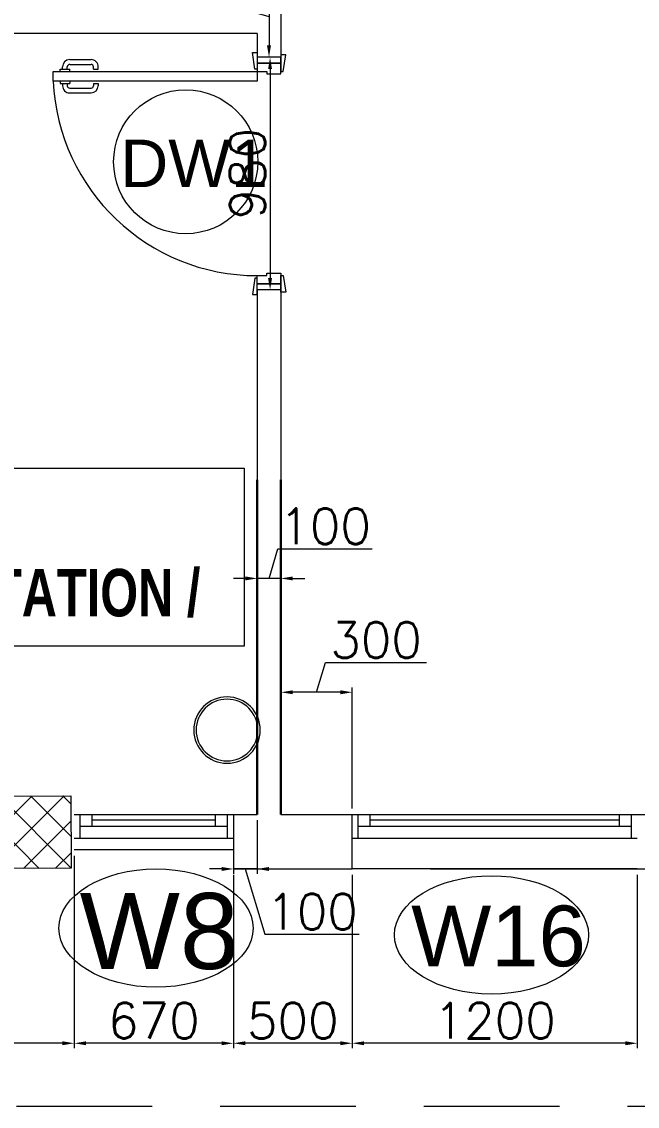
# Model space of a CAD drawing. Header units: millimetres. Extents: x -2143172 to 5255, y -610845 to 279739.
# Drawn here: x -1065548 to -1062957, y -595618 to -591048 of the extents above; entities that cross this region are included whole.
import ezdxf

# ---------------------------------------------------------------- set-up
doc = ezdxf.new("R2010")
doc.units = ezdxf.units.MM
doc.header["$LTSCALE"] = 30
doc.linetypes.add('HIDDEN', pattern=[9.525, 6.35, -3.175])
doc.linetypes.add('HIDDEN2', pattern=[0.1875, 0.125, -0.0625])
doc.layers.get('0').update_dxf_attribs({"lineweight": 5})
doc.layers.get('Defpoints').update_dxf_attribs({"lineweight": 5})
for name, color, linetype, lineweight in [('72_EGR_BASE_TEXT', 7, 'Continuous', 5), ('Al Window tag', 5, 'Continuous', 5), ('Aluminum', 7, 'Continuous', 5), ('C-HYDR-CTCH', 6, 'Continuous', 5), ('dims.', 152, 'Continuous', 5), ('DTAG', 20, 'Continuous', 9), ('Hatch', 252, 'Continuous', 5), ('LOADING', 163, 'Continuous', 5), ('Proj', 7, 'HIDDEN2', 5), ('Structure', 20, 'Continuous', 5), ('Walls', 32, 'Continuous', 5)]:
    doc.layers.add(name, color=color, linetype=linetype, lineweight=lineweight)
doc.layers.add('Wooden Joinery', color=7, linetype='Continuous', lineweight=5, true_color=0x521300)
doc.layers.add('X-WHITE glass', color=255, linetype='Continuous')
doc.styles.add('SIMPLEX', font='SIMPLEX.shx', dxfattribs={"height": 150})
doc.styles.add('TTLB-A0-JeddahDP$0$swis721', font='swiss.ttf')
doc.styles.add('X3G_ENTITY_9EC9', font='swisscl.ttf', dxfattribs={"height": 0.2})
doc.dimstyles.new('Buk', dxfattribs={"dimtxt": 150, "dimasz": 50, "dimexe": 20, "dimexo": 25, "dimgap": 20, "dimtad": 1, "dimdec": 0, "dimrnd": 5, "dimdsep": 46, "dimtxsty": 'SIMPLEX', "dimcen": 0, "dimdle": 20, "dimclrd": 256, "dimclre": 256, "dimclrt": 256, "dimadec": 0, "dimazin": 0, "dimtfac": 0.0075, "dimtdec": 0, "dimtmove": 1, "dimatfit": 2, "dimldrblk": 'ARCHTICK', "dimfxl": 1, "dimtolj": 1, "dimtzin": 0, "dimlwd": -1, "dimlwe": -1, "dimarcsym": 0})

# ---------------------------------------------------------------- blocks, each defined once
blk = doc.blocks.new('*D344')
at = {"layer": 'Defpoints', "color": 0, "transparency": 16777216}
for p in [(-1064457, -590858.1, 0.1), (-1064507.2, -591198.1), (-1064457, -591198.1, 0.1)]:
    blk.add_point(p, dxfattribs=at)
at = {"layer": 'dims.', "transparency": 16777216}
for p, q in [((-1064632.2, -590990.6), (-1064632.2, -590564.9)), ((-1064507.2, -590908.1), (-1064507.2, -591148.1)), ((-1064507.2, -591028.1), (-1064632.2, -590990.6))]:
    blk.add_line(p, q, dxfattribs=at)
at = {"layer": 'dims.', "linetype": 'Continuous', "transparency": 16777216}
for p, q in [((-1064482, -590858.1), (-1064527.2, -590858.1)), ((-1064482, -591198.1), (-1064527.2, -591198.1))]:
    blk.add_line(p, q, dxfattribs=at)
at = {"layer": 'dims.', "transparency": 16777216}
for points in [[(-1064515.5, -590908.1), (-1064498.8, -590908.1), (-1064507.2, -590858.1)], [(-1064515.5, -591148.1), (-1064498.8, -591148.1), (-1064507.2, -591198.1)]]:
    blk.add_solid(points, dxfattribs=at)
at = {"layer": 'dims.', "transparency": 16777216, "insert": (-1064727.2, -590777.8), "char_height": 150, "attachment_point": 5, "rotation": 90, "style": 'SIMPLEX'}
blk.add_mtext('\\A1;340', dxfattribs=at)
blk = doc.blocks.new('_ArchTick')
at = {"color": 0, "linetype": 'ByBlock', "const_width": 0.15}
blk.add_lwpolyline([(-0.5, -0.5), (0.5, 0.5)], dxfattribs=at)
blk = doc.blocks.new('*D345')
at = {"layer": 'Defpoints', "color": 0, "transparency": 16777216}
for p in [(-1064457, -591198.1, 0.1), (-1064502.7, -592178.1), (-1064457, -592178.1, 0.1)]:
    blk.add_point(p, dxfattribs=at)
at = {"layer": 'dims.', "linetype": 'Continuous', "transparency": 16777216}
for p, q in [((-1064482, -591198.1), (-1064522.7, -591198.1)), ((-1064482, -592178.1), (-1064522.7, -592178.1))]:
    blk.add_line(p, q, dxfattribs=at)
at = {"layer": 'dims.', "transparency": 16777216}
blk.add_line((-1064502.7, -591248.1), (-1064502.7, -592128.1), dxfattribs=at)
for points in [[(-1064511.1, -591248.1), (-1064494.4, -591248.1), (-1064502.7, -591198.1)], [(-1064511.1, -592128.1), (-1064494.4, -592128.1), (-1064502.7, -592178.1)]]:
    blk.add_solid(points, dxfattribs=at)
at = {"layer": 'dims.', "transparency": 16777216, "insert": (-1064597.7, -591688.1), "char_height": 150, "attachment_point": 5, "rotation": 90, "style": 'SIMPLEX'}
blk.add_mtext('\\A1;980', dxfattribs=at)
blk = doc.blocks.new('*D729')
at = {"layer": 'Defpoints', "color": 0, "transparency": 16777216}
for p in [(-1064157, -594618.1, 0.1), (-1062957, -594618.1, 0.1), (-1064157, -595352.5)]:
    blk.add_point(p, dxfattribs=at)
at = {"layer": 'dims.', "linetype": 'Continuous', "transparency": 16777216}
for p, q in [((-1064157, -594643.1), (-1064157, -595372.5)), ((-1062957, -594643.1), (-1062957, -595372.5))]:
    blk.add_line(p, q, dxfattribs=at)
at = {"layer": 'dims.', "transparency": 16777216}
blk.add_line((-1063007, -595352.5), (-1064107, -595352.5), dxfattribs=at)
for points in [[(-1064107, -595344.2), (-1064107, -595360.8), (-1064157, -595352.5)], [(-1063007, -595344.2), (-1063007, -595360.8), (-1062957, -595352.5)]]:
    blk.add_solid(points, dxfattribs=at)
at = {"layer": 'dims.', "transparency": 16777216, "insert": (-1063557, -595257.5), "char_height": 150, "attachment_point": 5, "style": 'SIMPLEX'}
blk.add_mtext('\\A1;1200', dxfattribs=at)
blk = doc.blocks.new('*D730')
at = {"layer": 'Defpoints', "color": 0, "transparency": 16777216}
for p in [(-1064657, -594618.1, 0.1), (-1064157, -594618.1, 0.1), (-1064657, -595352.5)]:
    blk.add_point(p, dxfattribs=at)
at = {"layer": 'dims.', "linetype": 'Continuous', "transparency": 16777216}
for p, q in [((-1064657, -594643.1), (-1064657, -595372.5)), ((-1064157, -594643.1), (-1064157, -595372.5))]:
    blk.add_line(p, q, dxfattribs=at)
at = {"layer": 'dims.', "transparency": 16777216}
blk.add_line((-1064207, -595352.5), (-1064607, -595352.5), dxfattribs=at)
for points in [[(-1064607, -595344.2), (-1064607, -595360.8), (-1064657, -595352.5)], [(-1064207, -595344.2), (-1064207, -595360.8), (-1064157, -595352.5)]]:
    blk.add_solid(points, dxfattribs=at)
at = {"layer": 'dims.', "transparency": 16777216, "insert": (-1064407, -595257.5), "char_height": 150, "attachment_point": 5, "style": 'SIMPLEX'}
blk.add_mtext('\\A1;500', dxfattribs=at)
blk = doc.blocks.new('*D731')
at = {"layer": 'Defpoints', "color": 0, "transparency": 16777216}
for p in [(-1065327, -594538.1, 0.1), (-1064657, -594618.1, 0.1), (-1065327, -595352.5)]:
    blk.add_point(p, dxfattribs=at)
at = {"layer": 'dims.', "linetype": 'Continuous', "transparency": 16777216}
for p, q in [((-1065327, -594563.1), (-1065327, -595372.5)), ((-1064657, -594643.1), (-1064657, -595372.5))]:
    blk.add_line(p, q, dxfattribs=at)
at = {"layer": 'dims.', "transparency": 16777216}
blk.add_line((-1064707, -595352.5), (-1065277, -595352.5), dxfattribs=at)
for points in [[(-1065277, -595344.2), (-1065277, -595360.8), (-1065327, -595352.5)], [(-1064707, -595344.2), (-1064707, -595360.8), (-1064657, -595352.5)]]:
    blk.add_solid(points, dxfattribs=at)
at = {"layer": 'dims.', "transparency": 16777216, "insert": (-1064992, -595257.5), "char_height": 150, "attachment_point": 5, "style": 'SIMPLEX'}
blk.add_mtext('\\A1;670', dxfattribs=at)
blk = doc.blocks.new('*D732')
at = {"layer": 'Defpoints', "color": 0, "transparency": 16777216}
for p in [(-1065327, -594538.1, 0.1), (-1067057, -594618.1, 0.1), (-1067057, -595352.5)]:
    blk.add_point(p, dxfattribs=at)
at = {"layer": 'dims.', "linetype": 'Continuous', "transparency": 16777216}
for p, q in [((-1065327, -594563.1), (-1065327, -595372.5)), ((-1067057, -594643.1), (-1067057, -595372.5))]:
    blk.add_line(p, q, dxfattribs=at)
at = {"layer": 'dims.', "transparency": 16777216}
blk.add_line((-1065377, -595352.5), (-1067007, -595352.5), dxfattribs=at)
for points in [[(-1067007, -595344.2), (-1067007, -595360.8), (-1067057, -595352.5)], [(-1065377, -595344.2), (-1065377, -595360.8), (-1065327, -595352.5)]]:
    blk.add_solid(points, dxfattribs=at)
at = {"layer": 'dims.', "transparency": 16777216, "insert": (-1066192, -595257.5), "char_height": 150, "attachment_point": 5, "style": 'SIMPLEX'}
blk.add_mtext('\\A1;1730', dxfattribs=at)
blk = doc.blocks.new('*D770')
at = {"layer": 'Defpoints', "color": 0, "transparency": 16777216}
for p in [(-1064457, -593873.6), (-1064457, -594388.1, 0.1), (-1064157, -594388.3, 0.1)]:
    blk.add_point(p, dxfattribs=at)
at = {"layer": 'dims.', "transparency": 16777216}
for p, q in [((-1064307, -593873.6), (-1064269.5, -593748.6)), ((-1064269.5, -593748.6), (-1063843.8, -593748.6)), ((-1064207, -593873.6), (-1064407, -593873.6))]:
    blk.add_line(p, q, dxfattribs=at)
at = {"layer": 'dims.', "linetype": 'Continuous', "transparency": 16777216}
for p, q in [((-1064457, -594363.1), (-1064457, -593853.6)), ((-1064157, -594363.3), (-1064157, -593853.6))]:
    blk.add_line(p, q, dxfattribs=at)
at = {"layer": 'dims.', "transparency": 16777216}
for points in [[(-1064407, -593865.3), (-1064407, -593882), (-1064457, -593873.6)], [(-1064207, -593865.3), (-1064207, -593882), (-1064157, -593873.6)]]:
    blk.add_solid(points, dxfattribs=at)
at = {"layer": 'dims.', "transparency": 16777216, "insert": (-1064056.6, -593653.6), "char_height": 150, "attachment_point": 5, "style": 'SIMPLEX'}
blk.add_mtext('\\A1;300', dxfattribs=at)
blk = doc.blocks.new('*D771')
at = {"layer": 'Defpoints', "color": 0, "transparency": 16777216}
for p in [(-1064557, -593393.9), (-1064557, -594388.1, 0.1), (-1064457, -594388.1, 0.1)]:
    blk.add_point(p, dxfattribs=at)
at = {"layer": 'dims.', "transparency": 16777216}
for p, q in [((-1064507, -593393.9), (-1064469.5, -593268.9)), ((-1064469.5, -593268.9), (-1064072.4, -593268.9)), ((-1064607, -593393.9), (-1064657, -593393.9)), ((-1064457, -593393.9), (-1064557, -593393.9)), ((-1064457, -593393.9), (-1064557, -593393.9)), ((-1064407, -593393.9), (-1064357, -593393.9))]:
    blk.add_line(p, q, dxfattribs=at)
at = {"layer": 'dims.', "linetype": 'Continuous', "transparency": 16777216}
for p, q in [((-1064557, -594363.1), (-1064557, -593373.9)), ((-1064457, -594363.1), (-1064457, -593373.9))]:
    blk.add_line(p, q, dxfattribs=at)
at = {"layer": 'dims.', "transparency": 16777216}
for points in [[(-1064607, -593385.6), (-1064607, -593402.3), (-1064557, -593393.9)], [(-1064407, -593385.6), (-1064407, -593402.3), (-1064457, -593393.9)]]:
    blk.add_solid(points, dxfattribs=at)
at = {"layer": 'dims.', "transparency": 16777216, "insert": (-1064270.9, -593173.9), "char_height": 150, "attachment_point": 5, "style": 'SIMPLEX'}
blk.add_mtext('\\A1;100', dxfattribs=at)
blk = doc.blocks.new('*D772')
at = {"layer": 'Defpoints', "color": 0, "transparency": 16777216}
for p in [(-1064657, -594388.1, 0.1), (-1064557, -594388.1, 0.1), (-1064657, -594618.1)]:
    blk.add_point(p, dxfattribs=at)
at = {"layer": 'dims.', "linetype": 'Continuous', "transparency": 16777216}
for p, q in [((-1064657, -594413.1), (-1064657, -594638.1)), ((-1064557, -594413.1), (-1064557, -594638.1))]:
    blk.add_line(p, q, dxfattribs=at)
at = {"layer": 'dims.', "transparency": 16777216}
for p, q in [((-1064707, -594618.1), (-1064757, -594618.1)), ((-1064557, -594618.1), (-1064657, -594618.1)), ((-1064557, -594618.1), (-1064657, -594618.1)), ((-1064607, -594618.1), (-1064524.5, -594893.1)), ((-1064507, -594618.1), (-1064457, -594618.1)), ((-1064524.5, -594893.1), (-1064127.4, -594893.1))]:
    blk.add_line(p, q, dxfattribs=at)
for points in [[(-1064707, -594609.8), (-1064707, -594626.5), (-1064657, -594618.1)], [(-1064507, -594609.8), (-1064507, -594626.5), (-1064557, -594618.1)]]:
    blk.add_solid(points, dxfattribs=at)
at = {"layer": 'dims.', "transparency": 16777216, "insert": (-1064325.9, -594798.1), "char_height": 150, "attachment_point": 5, "style": 'SIMPLEX'}
blk.add_mtext('\\A1;100', dxfattribs=at)
blk = doc.blocks.new('A$C72370EFE')
at = {"layer": 'Wooden Joinery'}
for p, q in [((-0.01, -0.04), (-0.02, -0.04)), ((-0.01, -0.03), (-0.01, -0.07)), ((0, -0.03), (-0.01, -0.03)), ((0.04, -0.03), (0.05, -0.03)), ((0.05, -0.03), (0.05, -0.07)), ((0.05, -0.04), (0.06, -0.04)), ((-0.05, -0.07), (-0.05, -0.16)), ((-0.03, -0.07), (-0.03, -0.16)), ((-0.01, -0.06), (-0.02, -0.06)), ((0, -0.07), (-0.01, -0.07)), ((0.04, -0.07), (0.05, -0.07)), ((0.05, -0.06), (0.06, -0.06)), ((0.07, -0.07), (0.07, -0.16)), ((0.09, -0.07), (0.09, -0.16)), ((-0.01, -0.17), (-0.02, -0.17)), ((-0.01, -0.17), (-0.01, -0.19)), ((0.05, -0.17), (0.06, -0.17)), ((0.05, -0.17), (0.05, -0.19)), ((-0.01, -0.19), (-0.02, -0.19)), ((0.05, -0.19), (0.06, -0.19))]:
    blk.add_line(p, q, dxfattribs=at)
for centre, radius, start, end in [((-0.02, -0.07), 0.03, 90, 180), ((0.06, -0.07), 0.03, 0, 90), ((-0.02, -0.07), 0.01, 90, 180), ((0.06, -0.07), 0.01, 0, 90), ((-0.02, -0.16), 0.03, 180, 270), ((-0.02, -0.16), 0.01, 180, 270), ((0.06, -0.16), 0.01, 270, 0), ((0.06, -0.16), 0.03, 270, 0)]:
    blk.add_arc(centre, radius, start, end, dxfattribs=at)
blk = doc.blocks.new('A$C5DAD61B4')
at = {"layer": 'Wooden Joinery'}
for points in [[(80, 959.1), (80, 969.1), (10, 979.1), (10, 959.1)], [(940, 959.1), (940, 969.1), (1010, 979.1), (1010, 959.1)], [(70, 859.1), (70, 849.1), (0, 839.1), (0, 859.1)], [(120, 859.1), (120, 0), (80, 0), (80, 859.1)], [(950, 859.1), (950, 849.1), (1020, 839.1), (1020, 859.1)]]:
    blk.add_lwpolyline(points, close=True, dxfattribs=at)
for points in [[(45, 859.1), (45, 959.1), (20, 959.1), (20, 859.1), (45, 859.1)], [(45, 859.1), (80, 859.1), (80, 899.1), (90, 899.1), (90, 959.1), (45, 959.1), (45, 859.1)], [(975, 859.1), (940, 859.1), (940, 899.1), (930, 899.1), (930, 959.1), (975, 959.1), (975, 859.1)], [(975, 859.1), (975, 959.1), (1000, 959.1), (1000, 859.1), (975, 859.1)]]:
    blk.add_lwpolyline(points, dxfattribs=at)
blk.add_arc((80, 859.1), 860, 272.666, 0, dxfattribs=at)
at = {"layer": 'Wooden Joinery', "xscale": 999.9999999998854, "yscale": 999.9999999998854, "zscale": 999.9999999998854, "rotation": 180}
blk.add_blockref('A$C72370EFE', (120, 0), dxfattribs=at)
blk = doc.blocks.new('A$C47696aed')
at = {"layer": 'Hatch'}
h = blk.add_hatch(dxfattribs=at)
h.set_pattern_fill('ANSI37', color=256, scale=30)
h.paths.add_polyline_path([(50952.7, 21917.9), (50348.7, 21909.7), (50352.6, 21621.3), (50956.6, 21629.5)])
h.paths.add_polyline_path([(43791.9, 21910.1), (43208.4, 21904.7), (43188.5, 21613.3), (43772, 21618.7)])
h.paths.add_polyline_path([(29414.9, 21902.8), (28815.8, 21898.7), (28810.1, 21605.6), (29409.2, 21609.7)])
h.paths.add_polyline_path([(36600.2, 21904.9), (35999, 21897.4), (35990.7, 21611.8), (36591.9, 21619.3)])
h.paths.add_polyline_path([(22195.7, 21912), (21589.3, 21890.2), (21603.8, 21597.6), (22210.2, 21619.5)])
h.paths.add_polyline_path([(15459.1, 21901.7), (14237.2, 21925.6), (14230.7, 21629.5), (15452.7, 21605.5)])
h.paths.add_polyline_path([(15473.2, 14701.6), (14258.2, 14685.8), (14244.7, 14393.4), (15459.7, 14409.1)])
h.paths.add_polyline_path([(15447.1, 7508.4), (14244, 7492.4), (14238.3, 7199.4), (15441.4, 7215.3)])
h.paths.add_polyline_path([(15465.6, 309.7), (14269, 298.3), (14271.8, 3.8), (15468.5, 15.2)])
h.paths.add_polyline_path([(7830.6, 311.8), (7227.1, 308.1), (7237.7, 22.6), (7841.3, 26.3)])
h.paths.add_polyline_path([(7815.2, 7509.8), (7218.4, 7511.4), (7218.2, 7210.2), (7815.1, 7208.6)])
h.paths.add_polyline_path([(7825.1, 14699.4), (7205.8, 14700.6), (7195.2, 14397.6), (7814.5, 14396.4)])
h.paths.add_polyline_path([(7801.7, 21878.7), (7201.1, 21893.2), (7197.5, 21603.6), (7798.1, 21589.1)])
h.paths.add_polyline_path([(602.6, 21876.9), (0, 21899.6), (1.9, 21611.2), (604.5, 21588.5)])
h.paths.add_polyline_path([(610.4, 7498.6), (8.3, 7491.6), (11.7, 7200), (613.7, 7206.9)])
h.paths.add_polyline_path([(627.9, 303.9), (29.5, 302.9), (34.3, 2.3), (632.7, 3.3)])
h.paths.add_polyline_path([(22214.6, 317.2), (21608.9, 304.3), (21614.6, 3.1), (22220.3, 16)])
h.paths.add_polyline_path([(22208.1, 7509.7), (21613.7, 7492.1), (21615.8, 7195.5), (22210.2, 7213.1)])
h.paths.add_polyline_path([(22199.3, 14717.7), (21600.4, 14710), (21604.4, 14409.9), (22203.4, 14417.6)])
h.paths.add_polyline_path([(29399.7, 14702.4), (28797.7, 14707.1), (28802, 14415), (29403.9, 14410.3)])
h.paths.add_polyline_path([(29403.4, 7519.8), (28799.6, 7502.2), (28813, 7202.1), (29413.1, 7223.2)])
h.paths.add_polyline_path([(29419.5, 303.8), (28815.7, 310.4), (28813.3, 24.7), (29417.2, 18.1)])
h.paths.add_polyline_path([(36618, 314.2), (36020.7, 299.7), (36029.7, 0), (36627, 14.6)])
h.paths.add_polyline_path([(36610.7, 7502.6), (36009.5, 7504.5), (36010.6, 7207.3), (36611.9, 7205.4)])
h.paths.add_polyline_path([(36574.3, 14706.4), (35993.4, 14711.1), (36013.1, 14421.3), (36594, 14416.6)])
h.paths.add_polyline_path([(43777.6, 14705.7), (43180, 14719.4), (43182, 14427.5), (43779.6, 14413.8)])
h.paths.add_polyline_path([(43778.6, 7507.1), (43210.2, 7499.5), (43212, 7205.4), (43780.5, 7213)])
h.paths.add_polyline_path([(43815.7, 310), (43210.4, 307.3), (43211.8, 2.8), (43817, 5.4)])
h.paths.add_polyline_path([(50989.9, 309.5), (50401.9, 325.5), (50388.7, 18.3), (50976.7, 2.3)])
h.paths.add_polyline_path([(50974.1, 7508.9), (50370.9, 7510), (50368.9, 7213.4), (50972.2, 7212.3)])
at = {"layer": 'C-HYDR-CTCH', "color": 4, "flags": 128}
blk.add_lwpolyline([(43815.7, 310), (43817, 5.4), (43211.8, 2.8), (43210.4, 307.3), (43815.7, 310)], dxfattribs=at)
blk = doc.blocks.new('A$C541E5431')
at = {"layer": 'Al Window tag'}
blk.add_ellipse((9.1, 315.1, -0.2), major_axis=(408.6, 0), ratio=0.610025, dxfattribs=at)
at = {"layer": 'Al Window tag', "insert": (-312.3, 463, -0.2), "char_height": 320, "attachment_point": 1, "style": 'TTLB-A0-JeddahDP$0$swis721'}
blk.add_mtext_dynamic_manual_height_columns('W8', width=1569.457, gutter_width=9406.5, heights=[480.3], dxfattribs=at)
blk = doc.blocks.new('A$C3BB820D7')
at = {"layer": 'Al Window tag'}
blk.add_ellipse((0, 0), major_axis=(408.6, 0), ratio=0.610025, dxfattribs=at)
at = {"layer": 'Al Window tag', "insert": (-338.2, 123.8, 0), "char_height": 256, "attachment_point": 1, "style": 'TTLB-A0-JeddahDP$0$swis721'}
blk.add_mtext_dynamic_manual_height_columns('W16', width=1569.457, gutter_width=9406.5, heights=[480.3], dxfattribs=at)
blk = doc.blocks.new('A$C164D1FF0')
at = {"layer": 'DTAG'}
blk.add_circle((0, 0), 303.3, dxfattribs=at)
at = {"layer": 'DTAG', "insert": (-275.2, 93.3), "char_height": 200, "width": 6547.939, "attachment_point": 1, "style": 'TTLB-A0-JeddahDP$0$swis721'}
blk.add_mtext('DW1', dxfattribs=at)
blk = doc.blocks.new('WM00001-P')
blk.add_circle((0, 0), 0.14)
at = {"color": 8}
blk.add_circle((0, 0), 0.13, dxfattribs=at)

msp = doc.modelspace()

# ---------------------------------------------------------------- linework, layer by layer
at = {"layer": 'Aluminum', "color": 219, "true_color": 0x642165}
for p, q in [((-1065327, -594388.1, 0.2), (-1064657, -594388.1, 0.2)), ((-1065302, -594488.1, 0.2), (-1065302, -594388.1, 0.2)), ((-1065252, -594438.1, 0.2), (-1065252, -594388.1, 0.2)), ((-1064732, -594413.1, 0.2), (-1065252, -594413.1, 0.2)), ((-1064732, -594438.1, 0.2), (-1064732, -594388.1, 0.2)), ((-1064682, -594488.1, 0.2), (-1064682, -594388.1, 0.2)), ((-1065302, -594438.1, 0.2), (-1064682, -594438.1, 0.2)), ((-1065327, -594488.1, 0.2), (-1064657, -594488.1, 0.2)), ((-1064657, -594538.1, 0.2), (-1065327, -594538.1, 0.2))]:
    msp.add_line(p, q, dxfattribs=at)
at = {"layer": 'Aluminum', "color": 241, "true_color": 0xf7abae}
for p, q in [((-1064157, -594388.3, 0.2), (-1062957, -594388.1, 0.2)), ((-1064132, -594488.1, 0.2), (-1064132, -594388.1, 0.2)), ((-1064082, -594438.1, 0.2), (-1064082, -594388.1, 0.2)), ((-1063032, -594413.1, 0.2), (-1064082, -594413.1, 0.2)), ((-1063032, -594438.1, 0.2), (-1063032, -594388.1, 0.2)), ((-1062982, -594488.1, 0.2), (-1062982, -594388.1, 0.2)), ((-1064132, -594438.1, 0.2), (-1062982, -594438.1, 0.2)), ((-1064157, -594488.1, 0.2), (-1062957, -594488.1, 0.2)), ((-1062957, -594618.1, 0.2), (-1064157, -594618.1, 0.2))]:
    msp.add_line(p, q, dxfattribs=at)
at = {"layer": 'LOADING', "elevation": 0.2}
msp.add_lwpolyline([(-1066111.9, -593678.7), (-1066111.9, -592928.7), (-1064611.9, -592928.7), (-1064611.9, -593678.7)], close=True, dxfattribs=at)
at = {"layer": 'Proj', "linetype": 'HIDDEN', "ltscale": 3, "elevation": 0.2}
msp.add_lwpolyline([(-1058727, -571718.1), (-1110147, -571718.1), (-1110147, -595618.1), (-1058727, -595618.1)], dxfattribs=at)
at = {"layer": 'Walls'}
for p, q in [((-1064457, -590858.1, 0.2), (-1064457, -591198.1, 0.2)), ((-1064557, -591098.1, 0.2), (-1068757, -591098.1, 0.2)), ((-1064557, -591098.1, 0.2), (-1064557, -591198.1, 0.2)), ((-1064457, -591198.1, 0.2), (-1064557, -591198.1, 0.2)), ((-1064557, -592178.1, 0.2), (-1064557, -594388.1, 0.2)), ((-1064457, -592178.1, 0.2), (-1064557, -592178.1, 0.2)), ((-1064557, -592178.1, 0.2), (-1064557, -592978.1, 0.2)), ((-1064457, -592178.1, 0.2), (-1064457, -594388.1, 0.2)), ((-1064457, -592178.1, 0.2), (-1064457, -592978.1, 0.2)), ((-1064657, -594388.1, 0.2), (-1064657, -594618.1, 0.2)), ((-1064657, -594388.1, 0.2), (-1064557, -594388.1, 0.2)), ((-1064457, -594388.1, 0.2), (-1064157, -594388.3, 0.2)), ((-1064157, -594618.1, 0.2), (-1064157, -594388.1, 0.2)), ((-1063827, -594388.1, 0.2), (-1063607, -594388.1, 0.2)), ((-1063507, -594388.1, 0.2), (-1062656.2, -594388.1, 0.2)), ((-1064657, -594618.1, 0.2), (-1064157, -594618.1, 0.2))]:
    msp.add_line(p, q, dxfattribs=at)
at = {"layer": 'Walls', "elevation": 0.2}
msp.add_lwpolyline([(-1063827, -594618.1), (-1062097, -594618.1)], dxfattribs=at)
at = {"layer": 'X-WHITE glass', "color": 253, "lineweight": 30, "ltscale": 6, "true_color": 0x9898cc}
for p, q in [((-1064557, -592978.1, 0.2), (-1064557, -594388.1, 0.2)), ((-1064457, -592978.1, 0.2), (-1064457, -594388.1, 0.2))]:
    msp.add_line(p, q, dxfattribs=at)

# ---------------------------------------------------------------- block references
at = {"layer": 'Al Window tag'}
for name, p in [('A$C541E5431', (-1064992, -595182.5, 0.1)), ('A$C3BB820D7', (-1063570.7, -594896.1, 0.4))]:
    msp.add_blockref(name, p, dxfattribs=at)
at = {"layer": 'DTAG'}
msp.add_blockref('A$C164D1FF0', (-1064857.9, -591638.4, -0.1), dxfattribs=at)
at = {"layer": 'LOADING', "extrusion": (-2.24019e-05, 2.26055e-18, -1), "xscale": 1000, "yscale": 1000, "zscale": 1000}
msp.add_blockref('WM00001-P', (1064683.8, -594032.9, 23.7), dxfattribs=at)
at = {"layer": 'Structure', "color": 3}
msp.add_blockref('A$C47696aed', (-1109156.4, -594620.4, 0.2), dxfattribs=at)
at = {"layer": 'Wooden Joinery', "rotation": 270}
msp.add_blockref('A$C5DAD61B4', (-1065416.1, -591178.1, 0.2), dxfattribs=at)

# ---------------------------------------------------------------- texts
at = {"layer": '72_EGR_BASE_TEXT', "insert": (-1066743.5, -593353.8, 0.3), "char_height": 200, "width": 4223.97, "attachment_point": 2, "style": 'X3G_ENTITY_9EC9'}
msp.add_mtext('{\\fSwis721 LtCn BT|b1|i0|c0|p34;EAR, NOSE, THROAT CONSULTATION / EXAMINATION ROOM}', dxfattribs=at)

# ---------------------------------------------------------------- dimensions: what is measured, and where the dimension line sits
at = {"layer": 'dims.'}
for base, p1, p2, picture, middle in [((-1064507.2, -591198.1, 0.1), (-1064457, -590858.1, 0.2), (-1064457, -591198.1, 0.2), '*D344', (-1064727.2, -590970.6, 0.1)), ((-1064502.7, -592178.1, 0.1), (-1064457, -591198.1, 0.2), (-1064457, -592178.1, 0.2), '*D345', (-1064597.7, -591688.1, 0.1))]:
    dim = msp.add_linear_dim(base=base, p1=p1, p2=p2, angle=90, dimstyle='Buk', dxfattribs=at)
    dim.commit()
    dim.dimension.update_dxf_attribs({"geometry": picture, "text_midpoint": middle})
for base, p1, p2, picture, middle in [((-1064557, -593393.9, 0.1), (-1064457, -594388.1, 0.2), (-1064557, -594388.1, 0.2), '*D771', (-1064449.5, -593173.9, 0.1)), ((-1064457, -593873.6, 0.1), (-1064157, -594388.3, 0.2), (-1064457, -594388.1, 0.2), '*D770', (-1064249.5, -593653.6, 0.1)), ((-1064657, -594618.1, 0.1), (-1064557, -594388.1, 0.2), (-1064657, -594388.1, 0.2), '*D772', (-1064504.5, -594798.1, 0.1)), ((-1067057, -595352.5, 0.1), (-1065327, -594538.1, 0.2), (-1067057, -594618.1, 0.2), '*D732', (-1066192, -595257.5, 0.1)), ((-1065327, -595352.5, 0.1), (-1064657, -594618.1, 0.2), (-1065327, -594538.1, 0.2), '*D731', (-1064992, -595257.5, 0.1)), ((-1064657, -595352.5, 0.1), (-1064157, -594618.1, 0.2), (-1064657, -594618.1, 0.2), '*D730', (-1064407, -595257.5, 0.1)), ((-1064157, -595352.5, 0.1), (-1062957, -594618.1, 0.2), (-1064157, -594618.1, 0.2), '*D729', (-1063557, -595257.5, 0.1))]:
    dim = msp.add_linear_dim(base=base, p1=p1, p2=p2, dimstyle='Buk', dxfattribs=at)
    dim.commit()
    dim.dimension.update_dxf_attribs({"geometry": picture, "text_midpoint": middle})

doc.saveas('drawing.dxf')
